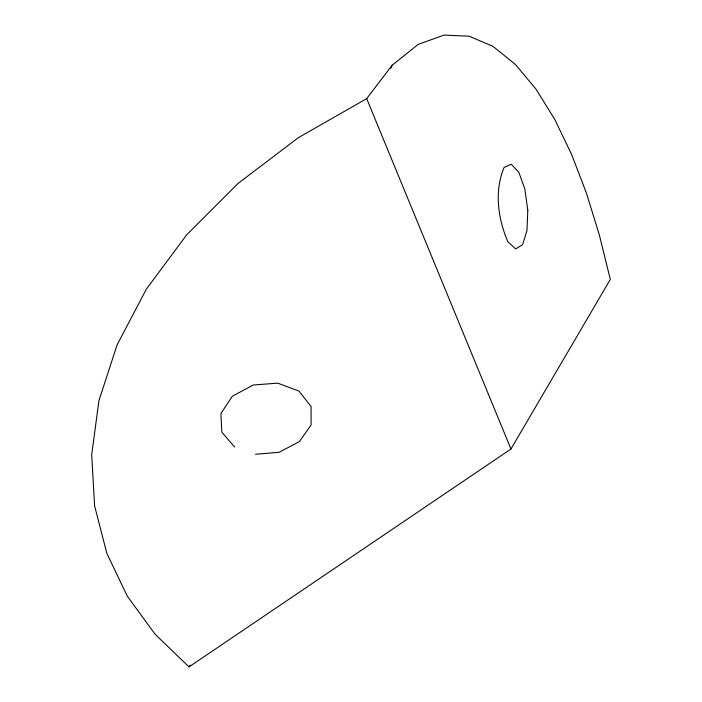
<?xml version="1.0" encoding="UTF-8"?>
<svg xmlns="http://www.w3.org/2000/svg" width="702" height="702" viewBox="0 0 702 702"><rect width="100%" height="100%" fill="white"/><g stroke="black" fill="none" stroke-linecap="round" stroke-linejoin="round"><path stroke-width="1.05" d="M390.777 68.226L392.128 65.242L418.181 44.375L444.05 35.1L469.155 36.206L493.032 46.402L515.373 64.444L535.977 89.119L554.72 119.384L571.542 154.291L586.407 193.032L599.332 234.933L610.31 279.405L510.959 449.008L189.013 666.9L155.098 634.213L127.352 596.252L106.844 553.334L94.612 505.923L91.69 454.721L98.938 400.675L117.05 344.989L146.358 289.11L186.802 234.714L237.838 183.617L298.35 137.671L366.681 98.64L392.128 65.242M189.013 666.9L190.224 665.101M255.51 454.264L279.106 452.29L299.368 441.637L311.1 424.956L311.065 406.476L298.938 391.093L277.746 383.143L253.238 385.012L232.344 396.226L220.884 413.575L221.823 432.169L234.582 446.981M366.681 98.64L510.959 449.008M527.799 210.328L526.991 230.528L522.595 244.673L515.637 248.929L507.897 241.786C497.911 218.734 494.147 191.102 504.097 167.436L511.293 164.25L518.866 172.315L524.859 189.154L527.799 210.328"/></g></svg>
